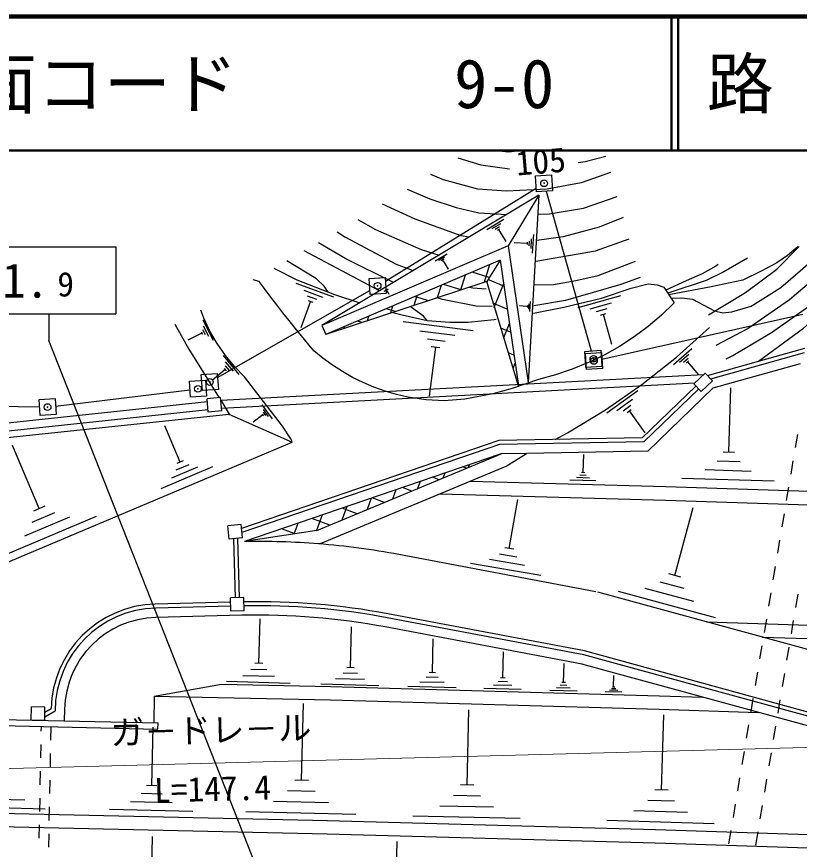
# Model space of a CAD drawing. Units: millimetres, scale not verified. Extents: x 40000 to 680000, y 20000 to 380000.
# Drawn here: x 128874 to 187296, y 317812 to 380000 of the extents above; entities that cross this region are included whole.
import ezdxf
from ezdxf.enums import TextEntityAlignment as Align

# ---------------------------------------------------------------- set-up
doc = ezdxf.new("R2010")
doc.units = ezdxf.units.MM
doc.header["$LTSCALE"] = 1000
doc.header["$PDMODE"] = 32
doc.header["$PDSIZE"] = 500
for name, color, linetype, lineweight in [('M-BGD', 7, 'Continuous', 25), ('M-BMK-ROW', 30, 'Continuous', 25), ('M-STR-HTXT', 7, 'Continuous', 13), ('M-STR-STRC', 7, 'Continuous', 25), ('M-TTL', 2, 'Continuous', 140), ('M-TTL-LINE', 7, 'Continuous', 50)]:
    doc.layers.add(name, color=color, linetype=linetype, lineweight=lineweight)
doc.layers.add('M-TTL-TXT', color=7, linetype='Continuous')
doc.styles.add('@ＭＳ ゴシック', font='')
doc.styles.add('ＭＳ ゴシック', font='')
doc.styles.get('@ＭＳ ゴシック').set_extended_font_data('@MS Gothic')
doc.styles.get('ＭＳ ゴシック').set_extended_font_data('MS Gothic')

msp = doc.modelspace()

# ---------------------------------------------------------------- linework, layer by layer
at = {"layer": 'M-BGD'}
for p, q in [((167858, 366660), (151665, 356943)), ((167858, 366660), (165569, 362878)), ((167858, 366660), (167045, 352684)), ((163959, 364106), (165247, 364879)), ((164359, 364170), (165003, 364557)), ((164597, 364138), (164919, 364331)), ((164755, 364058), (164916, 364154)), ((164835, 364106), (165376, 363204)), ((167134, 363230), (167114, 362879)), ((167285, 363398), (167244, 362695)), ((167446, 363741), (167364, 362335)), ((165569, 362878), (151665, 356943)), ((165569, 362878), (167045, 352684)), ((166983, 363063), (165999, 363120)), ((166988, 363150), (166978, 362975)), ((155965, 359523), (150326, 362505)), ((160119, 361765), (161002, 362295)), ((160393, 361810), (160834, 362075)), ((164967, 361805), (151960, 356253)), ((160556, 361788), (160777, 361920)), ((160664, 361732), (160775, 361799)), ((160720, 361766), (161090, 361148)), ((164158, 361460), (163759, 360160)), ((164967, 361805), (163965, 360228)), ((164967, 361805), (166323, 352433)), ((162353, 360690), (162013, 359582)), ((164154, 360526), (162883, 360916)), ((149700, 360105), (152516, 359070)), ((163966, 360228), (151960, 356253)), ((166323, 352433), (163966, 360228)), ((165246, 359874), (164048, 360359)), ((150301, 359565), (151709, 359047)), ((156314, 359500), (156619, 359683)), ((156409, 359515), (156561, 359606)), ((156465, 359507), (156541, 359553)), ((156503, 359488), (156541, 359511)), ((156522, 359500), (156650, 359286)), ((160548, 359919), (160267, 359004)), ((162063, 359598), (160744, 360003)), ((164522, 358281), (165225, 360020)), ((150549, 359154), (151253, 358895)), ((158743, 359149), (158521, 358426)), ((159603, 358784), (158605, 359090)), ((170795, 358271), (173966, 359174)), ((150798, 358743), (150073, 356771)), ((150622, 358807), (150974, 358678)), ((154404, 358658), (154368, 358565)), ((156937, 358378), (156775, 357847)), ((165495, 358155), (164416, 358592)), ((166947, 358364), (166416, 358395)), ((166950, 358412), (166944, 358317)), ((167028, 358455), (167017, 358265)), ((167109, 358545), (167087, 358166)), ((167196, 358730), (167152, 357972)), ((171678, 358179), (173263, 358631)), ((172164, 357975), (172957, 358201)), ((155132, 357607), (155028, 357269)), ((157143, 357969), (156466, 358177)), ((172453, 357715), (172849, 357827)), ((172651, 357771), (173283, 355551)), ((142764, 357355), (143536, 355849)), ((154683, 357155), (154327, 357264)), ((157718, 357227), (162955, 356564)), ((165233, 356038), (165652, 357073)), ((142698, 356370), (141644, 355829)), ((142650, 356464), (142747, 356276)), ((142752, 356635), (142945, 356259)), ((142806, 356901), (143193, 356148)), ((151665, 356943), (151960, 356253)), ((152222, 356340), (152188, 356351)), ((153327, 356837), (153282, 356691)), ((158961, 356538), (161580, 356206)), ((165744, 356437), (165024, 356728)), ((159550, 355931), (160859, 355765)), ((160138, 355325), (159674, 351658)), ((159811, 355366), (160465, 355283)), ((177891, 354031), (179262, 355229)), ((180446, 353192), (187695, 355233)), ((144283, 354697), (145458, 353283)), ((165992, 354718), (165582, 354884)), ((178353, 354194), (179039, 354792)), ((178644, 354206), (178987, 354506)), ((180684, 352948), (187680, 354917)), ((144435, 354226), (145023, 353519)), ((144441, 353932), (144735, 353578)), ((165925, 353749), (166078, 354127)), ((178850, 354144), (179021, 354294)), ((178936, 354219), (179774, 353260)), ((180873, 352274), (187390, 354108)), ((144446, 353637), (143456, 352815)), ((144106, 351351), (180150, 353280)), ((144373, 353726), (144520, 353549)), ((179420, 352570), (180259, 353385)), ((180259, 353385), (180816, 352812)), ((144159, 350753), (179496, 352644)), ((179977, 351996), (180816, 352812)), ((172937, 350410), (175251, 352081)), ((175570, 348545), (179575, 352410)), ((175693, 348247), (179784, 352195)), ((175981, 347552), (180873, 352274)), ((179420, 352570), (179977, 351996)), ((182033, 347470), (182177, 352287)), ((144088, 351551), (143092, 351463)), ((143180, 350466), (143092, 351463)), ((144176, 350554), (144088, 351551)), ((173683, 350596), (174840, 351432)), ((127730, 349612), (143111, 351251)), ((144109, 351351), (144736, 350306)), ((147184, 351002), (147949, 349965)), ((174139, 350574), (174718, 350991)), ((127787, 349022), (143164, 350653)), ((127941, 348536), (144716, 350315)), ((144176, 350554), (143180, 350466)), ((144716, 350315), (149448, 348210)), ((147255, 350254), (146529, 349719)), ((147208, 350319), (147303, 350189)), ((147264, 350460), (147455, 350201)), ((147272, 350666), (147654, 350148)), ((174451, 350447), (174740, 350656)), ((174596, 350551), (175765, 348931)), ((141072, 346720), (139924, 349430)), ((164860, 348346), (145663, 341778)), ((175570, 348545), (164860, 348346)), ((187154, 348797), (186988, 347811)), ((126242, 338435), (149448, 348210)), ((130564, 343259), (128562, 347985)), ((164912, 348047), (145690, 341470)), ((175693, 348247), (164912, 348047)), ((165035, 347349), (145881, 340796)), ((151288, 341622), (165035, 347349)), ((164505, 347220), (164466, 347112)), ((166938, 347385), (165035, 347349)), ((165420, 346426), (166938, 347385)), ((175981, 347552), (166938, 347385)), ((171158, 345944), (171198, 347297)), ((182463, 347457), (181603, 347483)), ((141720, 346538), (140752, 346128)), ((141314, 346823), (140830, 346618)), ((151560, 340652), (165420, 346426)), ((162656, 346535), (162579, 346326)), ((182873, 346756), (181152, 346808)), ((186822, 346825), (186656, 345839)), ((143499, 346379), (139629, 344739)), ((142368, 346356), (140432, 345536)), ((160828, 345910), (160692, 345540)), ((162439, 346268), (162167, 346368)), ((171279, 345940), (171037, 345948)), ((183712, 346043), (180272, 346145)), ((159000, 345285), (158805, 344754)), ((160401, 345419), (159915, 345597)), ((172107, 345335), (170174, 345393)), ((171630, 345543), (170663, 345572)), ((171394, 345743), (170910, 345758)), ((185412, 345303), (178531, 345509)), ((157173, 344659), (156919, 343968)), ((158363, 344569), (157662, 344827)), ((186490, 344852), (186324, 343866)), ((155345, 344034), (155032, 343182)), ((156325, 343720), (155410, 344056)), ((165648, 340279), (166281, 343950)), ((130986, 343437), (130142, 343080)), ((153517, 343408), (153145, 342395)), ((154286, 342871), (153158, 343286)), ((177997, 338260), (179362, 343336)), ((134798, 342663), (128047, 339803)), ((131694, 342941), (130006, 342226)), ((151689, 342783), (151261, 341618)), ((186159, 342880), (185993, 341894)), ((132824, 342623), (129448, 341193)), ((145637, 342066), (144641, 341978)), ((145725, 341070), (145637, 342066)), ((149862, 342158), (149568, 341359)), ((152248, 342022), (150906, 342515)), ((144729, 340982), (144641, 341978)), ((151288, 341622), (145881, 340796)), ((149663, 341373), (148653, 341744)), ((145725, 341070), (144729, 340982)), ((145068, 341012), (145176, 336601)), ((145367, 341038), (145476, 336608)), ((185827, 340908), (185661, 339922)), ((151560, 340652), (151405, 340628)), ((165976, 340222), (165320, 340335)), ((172106, 337051), (157407, 339825)), ((166213, 339641), (164902, 339867)), ((167999, 338253), (162755, 339158)), ((166778, 339004), (164156, 339456)), ((185495, 338935), (185329, 337949)), ((178450, 338138), (177543, 338382)), ((178708, 337291), (176895, 337778)), ((181038, 335109), (173786, 337059)), ((179420, 336322), (175794, 337297)), ((145829, 336616), (144829, 336593)), ((144852, 335593), (144829, 336593)), ((145851, 335616), (145829, 336616)), ((192389, 331503), (172254, 337026)), ((185163, 336963), (184998, 335977)), ((187175, 336865), (187009, 335879)), ((144836, 336270), (139220, 336132)), ((144843, 335970), (139256, 335833)), ((145677, 335290), (139273, 335133)), ((145851, 335616), (144852, 335593)), ((171271, 332629), (156573, 335403)), ((146960, 331698), (147050, 335025)), ((171216, 332335), (156517, 335109)), ((180384, 334796), (191506, 334432)), ((184832, 334991), (184666, 334005)), ((186843, 334893), (186677, 333907)), ((153788, 331388), (153869, 334420)), ((171086, 331647), (156387, 334421)), ((159902, 331009), (159970, 333544)), ((184526, 333660), (191473, 333432)), ((184500, 333019), (184334, 332032)), ((186512, 332921), (186346, 331935)), ((165166, 330612), (165218, 332553)), ((191199, 326852), (171204, 332337)), ((191273, 327143), (171271, 332629)), ((147257, 331690), (146663, 331706)), ((169701, 330271), (169740, 331700)), ((191027, 326173), (171053, 331652)), ((147542, 331207), (146354, 331239)), ((154317, 330940), (153234, 330969)), ((154058, 331380), (153517, 331395)), ((160128, 331003), (159675, 331015)), ((184168, 331046), (184002, 330060)), ((186180, 330949), (186014, 329962)), ((149298, 330208), (144546, 330337)), ((148123, 330716), (145747, 330780)), ((154847, 330492), (152681, 330551)), ((160787, 330261), (158977, 330310)), ((160344, 330635), (159439, 330659)), ((165505, 330326), (164812, 330345)), ((165339, 330608), (164993, 330617)), ((169829, 330267), (169573, 330274)), ((173435, 329930), (173458, 330799)), ((139145, 329257), (144165, 330147)), ((155918, 330030), (151587, 330147)), ((161683, 329874), (158062, 329972)), ((166530, 329743), (163757, 329818)), ((165844, 330039), (164458, 330077)), ((170705, 329631), (168664, 329686)), ((170200, 329849), (169180, 329876)), ((169951, 330060), (169440, 330073)), ((173739, 329673), (173118, 329690)), ((173587, 329801), (173276, 329810)), ((173513, 329928), (173357, 329932)), ((139145, 329257), (139101, 327257)), ((174046, 329540), (172804, 329574)), ((183836, 329074), (183671, 328088)), ((185848, 328976), (185682, 327990)), ((129966, 327457), (129988, 328457)), ((130988, 328435), (129988, 328457)), ((130966, 327435), (130988, 328435)), ((150145, 322973), (150276, 328716)), ((130972, 327697), (131745, 328149)), ((130979, 328049), (131447, 328323)), ((132446, 328270), (132427, 327403)), ((162503, 322609), (162632, 328227)), ((177005, 322240), (177178, 327848)), ((130966, 327435), (129966, 327457)), ((139419, 326800), (139428, 327250)), ((130714, 326639), (130721, 326990)), ((131421, 326975), (131402, 325975)), ((138959, 322577), (139059, 326932)), ((183505, 327102), (183339, 326116)), ((185516, 327004), (185351, 326018)), ((130676, 324639), (130695, 325639)), ((131382, 324975), (131363, 323976)), ((183173, 325129), (183007, 324143)), ((185185, 325032), (185019, 324046)), ((130637, 322639), (130657, 323639)), ((131344, 322976), (131325, 321976)), ((150658, 322962), (149632, 322985)), ((182841, 323157), (182675, 322171)), ((184853, 323059), (184687, 322073)), ((139348, 322568), (138570, 322586)), ((151152, 322130), (149101, 322176)), ((163005, 322597), (162002, 322620)), ((177505, 322224), (176504, 322255)), ((129478, 321477), (126382, 321548)), ((130599, 320640), (130618, 321639)), ((139723, 321937), (138167, 321973)), ((163488, 321783), (161482, 321829)), ((131012, 320823), (124820, 320964)), ((131305, 320976), (131286, 319976)), ((140486, 321297), (137376, 321368)), ((152159, 321286), (148057, 321379)), ((164473, 320958), (160460, 321049)), ((177981, 321407), (175978, 321469)), ((182510, 321185), (182344, 320199)), ((184521, 321087), (184355, 320101)), ((142028, 320640), (135806, 320782)), ((154191, 320419), (145987, 320606)), ((166462, 320109), (158435, 320292)), ((178958, 320575), (174952, 320699)), ((180936, 319712), (172924, 319960)), ((130560, 318640), (130579, 319640)), ((182178, 319213), (182012, 318226)), ((184190, 319115), (184024, 318129)), ((131267, 318977), (131247, 317977)), ((138898, 313154), (139005, 318777)), ((157122, 312750), (157279, 318390))]:
    msp.add_line(p, q, dxfattribs=at)
for points in [[(161799, 369455), (163510, 368939), (165666, 368647)], [(164606, 370000), (165601, 369902), (166435, 370000)], [(170794, 369105), (171307, 369172), (172863, 369582)], [(197114, 370000), (196103, 368692), (192581, 364504), (189710, 361533), (186559, 358860), (183475, 356719), (181050, 355434)], [(181827, 354447), (182321, 354689), (185220, 356415), (189077, 359135), (192115, 361729), (195823, 365924), (198928, 370000)], [(184251, 354263), (187609, 356727), (191944, 360576), (194098, 362855), (199715, 369753), (199943, 370000)], [(173203, 368373), (171018, 367583), (168473, 367111), (165421, 366978), (163293, 367109), (160746, 367804), (159794, 368218)], [(158022, 367124), (159718, 366382), (161678, 365750), (163380, 365347), (165472, 365228)], [(167792, 365245), (168621, 365280), (171184, 365688), (173709, 366570)], [(162634, 363525), (162046, 363637), (158622, 364885), (156190, 365993)], [(154332, 364847), (155652, 364099), (159076, 362604), (160416, 362194)], [(174153, 364990), (172350, 364268), (169663, 363566), (167701, 363271)], [(152798, 363921), (153374, 363558), (157203, 361512), (158482, 361034)], [(167629, 361729), (172068, 362507), (174599, 363404)], [(177713, 358985), (178534, 359010), (179309, 358905), (180952, 358027), (181586, 357882), (182266, 357948), (183694, 358368), (185922, 359775), (188098, 361660), (189599, 363359)], [(157011, 360151), (153441, 361916), (151396, 363118)], [(187190, 362820), (186404, 362158), (185628, 361627), (184506, 361009), (183069, 360324), (180719, 359820), (177559, 359225)], [(180518, 357742), (183269, 359408), (185624, 361153), (187276, 362839)], [(183415, 361975), (181669, 360932), (180336, 360290), (177473, 359359)], [(152125, 359435), (151825, 359884), (151259, 360430), (149048, 361773)], [(167469, 359970), (168935, 359997), (170605, 360292), (172277, 360664), (175065, 361743)], [(181243, 361489), (181064, 361370), (180045, 360789), (178848, 360268), (177329, 359583)], [(148071, 361214), (149785, 360355), (152594, 359251), (154481, 358633)], [(177946, 358623), (177005, 357716), (176008, 356870), (174960, 356088), (173864, 355374), (172726, 354731), (171549, 354161), (170339, 353666), (169100, 353248), (167837, 352910), (165872, 352226), (164405, 351830), (162328, 351439), (160785, 351314), (159448, 351372), (158070, 351593), (157214, 351788), (156371, 352033), (155543, 352326), (154734, 352667), (153947, 353055), (153183, 353488), (152446, 353965), (151738, 354485), (151062, 355044), (150592, 355607), (150126, 356173), (149664, 356741), (149206, 357313), (148751, 357888), (148301, 358466), (147854, 359047), (147411, 359631), (146972, 360218), (146536, 360335)], [(175412, 360508), (173972, 359994), (169835, 358791), (167475, 358402)], [(162680, 359803), (162929, 359742), (163919, 359680)], [(167449, 357853), (169707, 358308), (172538, 358982), (174753, 359716), (176003, 360040), (176674, 359983), (177188, 359803), (177946, 358623)], [(164357, 358359), (163185, 358373), (160650, 358868), (160260, 359002)], [(159517, 357317), (159250, 357620), (158335, 358271), (158226, 358328)], [(149450, 348267), (149341, 348460), (148711, 349425), (145879, 353101), (145134, 353875), (144454, 354706), (143842, 355589), (143304, 356518), (142841, 357487), (142612, 358088)], [(156958, 357908), (157657, 357719), (159521, 357316), (161197, 357174), (162584, 357176), (164510, 357387), (164672, 357410)], [(140684, 357038), (141737, 355171), (143995, 351542)], [(169065, 348424), (169995, 348916), (172821, 350637), (175538, 352527), (178134, 354577), (180602, 356781)], [(162738, 345309), (177334, 344901), (191833, 344426)], [(160488, 344371), (177304, 343902), (191801, 343427)], [(144165, 330147), (152334, 329968), (176860, 329283), (180075, 329178)], [(139145, 329257), (152309, 328968), (176830, 328283), (184217, 328041)], [(121746, 327144), (127691, 327057), (139419, 326800)], [(121752, 327594), (127699, 327507), (139428, 327250)], [(119905, 320620), (127571, 320508), (152085, 319971), (176557, 319288), (190994, 318815)], [(119812, 319621), (127553, 319508), (152060, 318971), (176527, 318288), (190962, 317815)]]:
    msp.add_lwpolyline(points, dxfattribs=at)
for centre, radius, start, end in [((146929, 284306), 56500, 85.456, 91.06225), ((146929, 284306), 56500, 79.31208, 85.456), ((139445, 328135), 8000, 91.61164, 178.65542), ((139445, 328135), 7700, 91.40586, 179.89348), ((146929, 284306), 52000, 79.31208, 91.20404), ((146929, 284306), 51700, 79.31208, 91.20353), ((146929, 284306), 51000, 79.31208, 91.40588), ((139445, 328135), 7000, 91.40588, 178.89317)]:
    msp.add_arc(centre, radius, start, end, dxfattribs=at)
at = {"layer": 'M-BMK-ROW'}
for p, q in [((167600, 368112), (168797, 368194)), ((168797, 368194), (168878, 366996)), ((167681, 366915), (167600, 368112)), ((156396, 360245), (167662, 367198)), ((168878, 366996), (167681, 366915)), ((168405, 366964), (171757, 355032)), ((155180, 360447), (156377, 360528)), ((155261, 359250), (155180, 360447)), ((156377, 360528), (156458, 359331)), ((143870, 353047), (155240, 359557)), ((156458, 359331), (155261, 359250)), ((172558, 354422), (187550, 357777)), ((171284, 355000), (172481, 355081)), ((171365, 353803), (171284, 355000)), ((171326, 354847), (172523, 354928)), ((171408, 353650), (171326, 354847)), ((172481, 355081), (172562, 353884)), ((172523, 354928), (172605, 353731)), ((172562, 353884), (171365, 353803)), ((142652, 353274), (143849, 353355)), ((142733, 352076), (142652, 353274)), ((143849, 353355), (143931, 352158)), ((172605, 353731), (171408, 353650)), ((141768, 352768), (142965, 352850)), ((141849, 351571), (141768, 352768)), ((142965, 352850), (143046, 351652)), ((131781, 350917), (141811, 352138)), ((143931, 352158), (142733, 352076)), ((130545, 351403), (131742, 351484)), ((130626, 350205), (130545, 351403)), ((131742, 351484), (131824, 350287)), ((143046, 351652), (141849, 351571)), ((126696, 350928), (130582, 350856)), ((131824, 350287), (130626, 350205))]:
    msp.add_line(p, q, dxfattribs=at)
for p in [(168239, 367554), (155819, 359889), (171923, 354442), (171965, 354289), (143291, 352716), (142407, 352210), (131184, 350845)]:
    msp.add_point(p, dxfattribs=at)
at = {"layer": 'M-STR-HTXT'}
msp.add_line((216814, 326176), (70070, 322328), dxfattribs=at)
at = {"layer": 'M-STR-STRC'}
for p, q in [((126281, 362802), (136281, 362802)), ((136281, 362802), (136281, 357802)), ((126281, 357802), (136281, 357802)), ((131281, 357802), (131281, 355802)), ((155759, 293746), (131281, 355802))]:
    msp.add_line(p, q, dxfattribs=at)
at = {"layer": 'M-TTL'}
msp.add_line((680000, 380000), (40000, 380000), dxfattribs=at)
at = {"layer": 'M-TTL-LINE'}
for p, q in [((177750, 380000), (177750, 370000)), ((178250, 380000), (178250, 370000)), ((40000, 370000), (680000, 370000))]:
    msp.add_line(p, q, dxfattribs=at)

# ---------------------------------------------------------------- texts
at = {"layer": 'M-BGD', "style": 'ＭＳ ゴシック'}
msp.add_text('105', height=1833, rotation=4.637, dxfattribs=at).set_placement((166247, 367583), align=Align.BOTTOM_LEFT)
at = {"layer": 'M-STR-HTXT', "style": 'ＭＳ ゴシック'}
msp.add_text('ガ－ドレ－ル', height=1833, rotation=1.502, dxfattribs=at).set_placement((143416, 325252), align=Align.BOTTOM_CENTER)
at = {"layer": 'M-STR-HTXT', "style": '@ＭＳ ゴシック'}
msp.add_text('L=147.4', height=1833, rotation=1.502, dxfattribs=at).set_placement((143468, 323253), align=Align.TOP_CENTER)
at = {"layer": 'M-STR-STRC', "style": 'ＭＳ ゴシック'}
msp.add_text('1.', height=2566, dxfattribs=at).set_placement((131281, 360302), align=Align.MIDDLE_RIGHT)
msp.add_text('9', height=1833, dxfattribs=at).set_placement((132531, 358552), align=Align.BOTTOM_CENTER)
at = {"layer": 'M-TTL-TXT', "style": 'ＭＳ ゴシック'}
for s, p in [('図面コード', (120380, 375000)), ('路 線 名', (180380, 375000)), ('9-0', (161521, 375000))]:
    msp.add_text(s, height=3666, dxfattribs=at).set_placement(p, align=Align.MIDDLE_LEFT)

doc.saveas('drawing.dxf')
